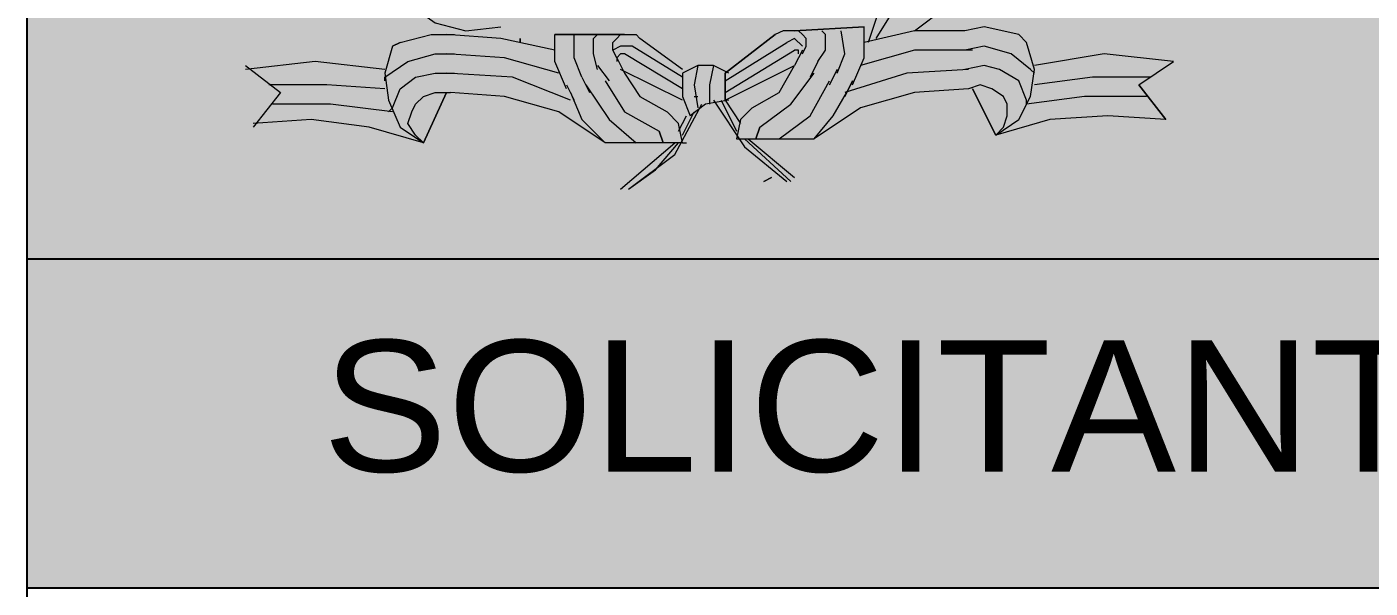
# Model space of a CAD drawing. Header units: inches. Extents: x 13.1 to 77.9, y 9.9 to 37.9.
# Drawn here: x 57.357 to 58.828, y 34.551 to 35.166 of the extents above; entities that cross this region are included whole.
import ezdxf

# ---------------------------------------------------------------- set-up
doc = ezdxf.new("R2010")
doc.units = ezdxf.units.IN
doc.header["$MEASUREMENT"] = 0
for name, color, linetype, lineweight in [('F_H', 253, 'Continuous', 13), ('F_NUEVA', 43, 'Continuous', 25), ('F_TEXT', 250, 'Continuous', 13)]:
    doc.layers.add(name, color=color, linetype=linetype, lineweight=lineweight)
doc.layers.add('F_Layer01', color=7, linetype='Continuous')
doc.styles.add('ARIAL', font='arial.ttf', dxfattribs={"height": 0.2})

# ---------------------------------------------------------------- blocks, each defined once
blk = doc.blocks.new('block 274')
at = {"layer": 'F_Layer01', "color": 18, "lineweight": 9, "true_color": 0x000000}
for points in [[(1.8662, -1.6764), (1.8323, -1.7018), (1.8111, -1.7357), (1.7984, -1.7738)], [(1.8662, -1.6764), (1.8323, -1.7018), (1.8111, -1.7357), (1.7984, -1.7738)], [(1.2693, -1.7018), (1.2947, -1.7314), (1.3243, -1.7526), (1.3582, -1.7611), (1.3963, -1.7568)], [(1.2693, -1.7018), (1.2947, -1.7314), (1.3243, -1.7526), (1.3582, -1.7611), (1.3963, -1.7568)], [(1.9043, -1.7018), (1.8619, -1.7103), (1.8281, -1.7357), (1.8069, -1.7695)], [(1.9043, -1.7018), (1.8619, -1.7103), (1.8281, -1.7357), (1.8069, -1.7695)], [(1.8492, -1.7611), (1.8831, -1.7357), (1.9043, -1.7018)], [(1.8492, -1.7611), (1.8831, -1.7357), (1.9043, -1.7018)], [(1.7265, -1.7865), (1.7307, -1.778), (1.7307, -1.7695), (1.7265, -1.7653), (1.7222, -1.7611), (1.7138, -1.7611), (1.7053, -1.7611), (1.6968, -1.7653)], [(1.7265, -1.7865), (1.7307, -1.778), (1.7307, -1.7695), (1.7265, -1.7653), (1.7222, -1.7611), (1.7138, -1.7611), (1.7053, -1.7611), (1.6968, -1.7653)], [(1.7434, -1.7949), (1.7519, -1.7822), (1.7519, -1.7653), (1.7476, -1.7611)], [(1.7434, -1.7949), (1.7519, -1.7822), (1.7519, -1.7653), (1.7476, -1.7611)], [(1.7646, -1.8076), (1.773, -1.7865), (1.7688, -1.7611)], [(1.7646, -1.8076), (1.773, -1.7865), (1.7688, -1.7611)], [(1.7815, -1.8203), (1.7942, -1.7907), (1.7942, -1.7568)], [(1.7815, -1.8203), (1.7942, -1.7907), (1.7942, -1.7568)], [(1.9043, -1.7611), (1.8492, -1.7611), (1.7942, -1.7738)], [(1.9043, -1.7611), (1.8492, -1.7611), (1.7942, -1.7738)], [(1.9635, -1.7653), (1.9254, -1.7568), (1.9043, -1.7611)], [(1.9635, -1.7653), (1.9254, -1.7568), (1.9043, -1.7611)], [(1.2777, -1.778), (1.2693, -1.8076), (1.2735, -1.8373), (1.2862, -1.8669), (1.3116, -1.8838)], [(1.2777, -1.778), (1.2693, -1.8076), (1.2735, -1.8373), (1.2862, -1.8669), (1.3116, -1.8838)], [(1.2862, -1.7738), (1.3201, -1.7653), (1.3455, -1.7653)], [(1.4555, -1.7822), (1.3963, -1.7695), (1.337, -1.7653)], [(1.4555, -1.7822), (1.3963, -1.7695), (1.337, -1.7653)], [(1.4682, -1.8246), (1.4555, -1.7949), (1.4555, -1.7653)], [(1.4682, -1.8246), (1.4555, -1.7949), (1.4555, -1.7653)], [(1.4852, -1.8119), (1.4767, -1.7907), (1.4767, -1.7653)], [(1.4852, -1.8119), (1.4767, -1.7907), (1.4767, -1.7653)], [(1.5021, -1.8034), (1.4979, -1.7865), (1.4979, -1.7695), (1.5021, -1.7653)], [(1.5021, -1.8034), (1.4979, -1.7865), (1.4979, -1.7695), (1.5021, -1.7653)], [(1.5233, -1.7907), (1.519, -1.7822), (1.519, -1.7738), (1.5233, -1.7695), (1.5275, -1.7653), (1.536, -1.7653), (1.5444, -1.7653), (1.5487, -1.7695)], [(1.5233, -1.7907), (1.519, -1.7822), (1.519, -1.7738), (1.5233, -1.7695), (1.5275, -1.7653), (1.536, -1.7653), (1.5444, -1.7653), (1.5487, -1.7695)], [(1.5402, -1.778), (1.5275, -1.778), (1.519, -1.7822)], [(1.5402, -1.778), (1.5275, -1.778), (1.519, -1.7822)], [(1.5952, -1.8119), (1.5402, -1.778)], [(1.5952, -1.8119), (1.5402, -1.778)], [(1.5952, -1.8034), (1.5487, -1.7695)], [(1.5952, -1.8034), (1.5487, -1.7695)], [(1.6418, -1.8161), (1.7095, -1.7738)], [(1.6418, -1.8161), (1.7095, -1.7738)], [(1.7265, -1.778), (1.718, -1.7695), (1.7095, -1.7738)], [(1.7265, -1.778), (1.718, -1.7695), (1.7095, -1.7738)], [(1.9805, -1.8076), (1.9762, -1.8034), (1.9551, -1.7865), (1.9254, -1.778), (1.9043, -1.7822)], [(1.9805, -1.8076), (1.9762, -1.8034), (1.9551, -1.7865), (1.9254, -1.778), (1.9043, -1.7822)], [(1.9381, -1.8754), (1.9635, -1.8584), (1.9762, -1.833), (1.9805, -1.8034), (1.972, -1.7738)], [(2.1244, -1.8584), (2.0609, -1.8542), (1.9974, -1.8584), (1.9381, -1.8754), (1.9635, -1.8584), (1.9762, -1.833), (1.9805, -1.8034), (1.972, -1.7738)], [(1.2693, -1.8161), (1.2693, -1.8119), (1.2947, -1.7949), (1.3243, -1.7865), (1.3455, -1.7865)], [(1.2693, -1.8161), (1.2693, -1.8119), (1.2947, -1.7949), (1.3243, -1.7865), (1.3455, -1.7865)], [(1.4598, -1.8076), (1.4005, -1.7907), (1.337, -1.7865)], [(1.4598, -1.8076), (1.4005, -1.7907), (1.337, -1.7865)], [(1.5317, -1.7865), (1.5275, -1.7865), (1.5233, -1.7907), (1.5233, -1.7949)], [(1.5317, -1.7865), (1.5275, -1.7865), (1.5233, -1.7907), (1.5233, -1.7949)], [(1.5233, -1.7907), (1.5317, -1.8076)], [(1.5233, -1.7907), (1.5317, -1.8076)], [(1.5952, -1.8246), (1.5317, -1.7865)], [(1.5952, -1.8246), (1.5317, -1.7865)], [(1.6418, -1.8288), (1.718, -1.7822)], [(1.6418, -1.8288), (1.718, -1.7822)], [(1.7222, -1.7865), (1.7222, -1.7822), (1.718, -1.7822)], [(1.7222, -1.7865), (1.7222, -1.7822), (1.718, -1.7822)], [(1.7265, -1.7822), (1.718, -1.7992)], [(1.7265, -1.7822), (1.718, -1.7992)], [(1.9127, -1.7822), (1.8492, -1.7822), (1.79, -1.7992)], [(1.9127, -1.7822), (1.8492, -1.7822), (1.79, -1.7992)], [(2.0948, -1.8203), (2.1329, -1.7949), (2.0567, -1.7865), (1.9805, -1.7992)], [(2.0948, -1.8203), (2.1329, -1.7949), (2.0567, -1.7865), (1.9805, -1.7992)], [(1.2693, -1.8034), (1.1931, -1.7949), (1.1169, -1.8034)], [(1.2693, -1.8034), (1.1931, -1.7949), (1.1169, -1.8034)], [(1.1169, -1.7992), (1.155, -1.8288), (1.1253, -1.8669)], [(1.1169, -1.7992), (1.155, -1.8288), (1.1253, -1.8669)], [(1.2735, -1.85), (1.2777, -1.8457), (1.2862, -1.8246), (1.3031, -1.8119), (1.3243, -1.8076), (1.3455, -1.8076)], [(1.2735, -1.85), (1.2777, -1.8457), (1.2862, -1.8246), (1.3031, -1.8119), (1.3243, -1.8076), (1.3455, -1.8076)], [(1.4725, -1.8373), (1.409, -1.8119), (1.337, -1.8076)], [(1.4725, -1.8373), (1.409, -1.8119), (1.337, -1.8076)], [(1.5021, -1.7992), (1.5148, -1.8161)], [(1.5021, -1.7992), (1.5148, -1.8161)], [(1.5952, -1.8373), (1.5275, -1.8034)], [(1.5952, -1.8373), (1.5275, -1.8034)], [(1.5317, -1.8076), (1.5487, -1.833), (1.5783, -1.85)], [(1.5317, -1.8076), (1.5487, -1.833), (1.5783, -1.85)], [(1.646, -1.8076), (1.6291, -1.7992), (1.6122, -1.7992), (1.5952, -1.8076)], [(1.646, -1.8076), (1.6291, -1.7992), (1.6122, -1.7992), (1.5952, -1.8076)], [(1.5952, -1.8076), (1.5952, -1.833), (1.6037, -1.8542)], [(1.5952, -1.8076), (1.5952, -1.833), (1.6037, -1.8542)], [(1.6122, -1.7992), (1.6079, -1.8203), (1.6122, -1.8457)], [(1.6122, -1.7992), (1.6079, -1.8203), (1.6122, -1.8457)], [(1.6291, -1.7992), (1.6249, -1.8203), (1.6249, -1.8415)], [(1.6291, -1.7992), (1.6249, -1.8203), (1.6249, -1.8415)], [(1.6418, -1.8373), (1.718, -1.7992)], [(1.6418, -1.8373), (1.718, -1.7992)], [(1.6714, -1.8457), (1.7011, -1.8288), (1.718, -1.7992)], [(1.6714, -1.8457), (1.7011, -1.8288), (1.718, -1.7992)], [(1.6799, -1.8669), (1.7138, -1.8415), (1.7392, -1.8076)], [(1.6799, -1.8669), (1.7138, -1.8415), (1.7392, -1.8076)], [(1.7434, -1.7949), (1.7349, -1.8119)], [(1.7434, -1.7949), (1.7349, -1.8119)], [(1.9085, -1.8034), (1.8408, -1.8076), (1.773, -1.8288)], [(1.9085, -1.8034), (1.8408, -1.8076), (1.773, -1.8288)], [(1.972, -1.8415), (1.972, -1.8373), (1.9635, -1.8161), (1.9424, -1.8034), (1.9254, -1.7992), (1.9043, -1.8034)], [(1.972, -1.8415), (1.972, -1.8373), (1.9635, -1.8161), (1.9424, -1.8034), (1.9254, -1.7992), (1.9043, -1.8034)], [(1.2693, -1.8246), (1.2058, -1.8203), (1.1423, -1.8203)], [(1.2693, -1.8246), (1.2058, -1.8203), (1.1423, -1.8203)], [(1.4682, -1.8203), (1.4767, -1.8373)], [(1.4682, -1.8203), (1.4767, -1.8373)], [(1.4852, -1.8119), (1.4936, -1.8288)], [(1.4852, -1.8119), (1.4936, -1.8288)], [(1.4894, -1.8203), (1.5148, -1.8584), (1.5444, -1.8838)], [(1.4894, -1.8203), (1.5148, -1.8584), (1.5444, -1.8838)], [(1.5106, -1.8161), (1.5317, -1.85), (1.5698, -1.8711)], [(1.5106, -1.8161), (1.5317, -1.85), (1.5698, -1.8711)], [(1.7011, -1.8796), (1.7349, -1.8542), (1.7561, -1.8161)], [(1.7011, -1.8796), (1.7349, -1.8542), (1.7561, -1.8161)], [(1.9381, -1.8754), (1.9466, -1.8669), (1.9508, -1.8542), (1.9508, -1.8415), (1.9466, -1.833), (1.9339, -1.8246), (1.9212, -1.8203), (1.9085, -1.8246)], [(1.9381, -1.8754), (1.9466, -1.8669), (1.9508, -1.8542), (1.9508, -1.8415), (1.9466, -1.833), (1.9339, -1.8246), (1.9212, -1.8203), (1.9085, -1.8246)], [(2.1075, -1.8119), (2.044, -1.8119), (1.9805, -1.8203)], [(2.1075, -1.8119), (2.044, -1.8119), (1.9805, -1.8203)], [(1.337, -1.8288), (1.3116, -1.8838), (1.3031, -1.8754), (1.2947, -1.8627), (1.2989, -1.85), (1.3031, -1.8415), (1.3116, -1.833), (1.3243, -1.8288), (1.3412, -1.8288)], [(1.3116, -1.8838), (1.3031, -1.8754), (1.2947, -1.8627), (1.2989, -1.85), (1.3031, -1.8415), (1.3116, -1.833), (1.3243, -1.8288), (1.3412, -1.8288)], [(1.3116, -1.8838), (1.337, -1.8288)], [(1.5106, -1.8838), (1.4598, -1.85), (1.4005, -1.833), (1.3412, -1.8288)], [(1.5106, -1.8838), (1.4598, -1.85), (1.4005, -1.833), (1.3412, -1.8288)], [(1.4725, -1.8288), (1.4852, -1.8584), (1.5106, -1.8838)], [(1.4725, -1.8288), (1.4852, -1.8584), (1.5106, -1.8838)], [(1.646, -1.8373), (1.6206, -1.8415), (1.6037, -1.8542)], [(1.646, -1.8373), (1.6206, -1.8415), (1.6037, -1.8542)], [(1.6079, -1.833), (1.6122, -1.833)], [(1.6291, -1.8373), (1.663, -1.8881), (1.7095, -1.9262)], [(1.6291, -1.8373), (1.663, -1.8881), (1.7095, -1.9262)], [(1.6376, -1.8373), (1.6545, -1.8711)], [(1.6376, -1.8373), (1.6545, -1.8711)], [(1.6418, -1.8373), (1.6587, -1.8627)], [(1.6418, -1.8373), (1.6587, -1.8627)], [(1.7392, -1.8796), (1.7603, -1.8542), (1.7773, -1.8246)], [(1.7392, -1.8796), (1.7603, -1.8542), (1.7773, -1.8246)], [(1.9085, -1.8246), (1.8492, -1.8288), (1.79, -1.8457), (1.7392, -1.8796)], [(1.9085, -1.8246), (1.8492, -1.8288), (1.79, -1.8457), (1.7392, -1.8796)], [(2.1032, -1.833), (2.0355, -1.833), (1.972, -1.8415)], [(2.1032, -1.833), (2.0355, -1.833), (1.972, -1.8415)], [(1.2777, -1.85), (1.21, -1.8415), (1.1465, -1.8415)], [(1.2777, -1.85), (1.21, -1.8415), (1.1465, -1.8415)], [(1.536, -1.9346), (1.5868, -1.8965), (1.6164, -1.8415)], [(1.536, -1.9346), (1.5868, -1.8965), (1.6164, -1.8415)], [(1.5952, -1.8838), (1.591, -1.8627), (1.5783, -1.85)], [(1.5952, -1.8838), (1.591, -1.8627), (1.5783, -1.85)], [(1.5952, -1.8754), (1.6079, -1.85)], [(1.5952, -1.8754), (1.6079, -1.85)], [(1.6714, -1.8457), (1.6587, -1.8584), (1.6545, -1.8796)], [(1.6714, -1.8457), (1.6587, -1.8584), (1.6545, -1.8796)], [(1.3116, -1.8838), (1.2523, -1.8669), (1.1888, -1.8584), (1.1253, -1.8627)], [(1.3116, -1.8838), (1.2523, -1.8669), (1.1888, -1.8584), (1.1253, -1.8627)], [(1.591, -1.8711), (1.5995, -1.8542)], [(1.591, -1.8711), (1.5995, -1.8542)], [(2.1244, -1.8584), (2.0609, -1.8542), (1.9974, -1.8584), (1.9381, -1.8754)], [(1.6545, -1.8796), (1.6587, -1.8796)], [(1.6545, -1.8796), (1.7392, -1.8796)], [(1.6545, -1.8796), (1.7392, -1.8796)], [(1.663, -1.8796), (1.7138, -1.9262)], [(1.663, -1.8796), (1.7138, -1.9262)], [(1.6672, -1.8796), (1.718, -1.9219)], [(1.6672, -1.8796), (1.718, -1.9219)], [(1.5952, -1.8838), (1.5106, -1.8838)], [(1.5952, -1.8838), (1.5106, -1.8838)], [(1.5275, -1.9346), (1.5868, -1.8838)], [(1.5275, -1.9346), (1.5868, -1.8838)], [(1.536, -1.9346), (1.5656, -1.9135), (1.591, -1.8838)], [(1.536, -1.9346), (1.5656, -1.9135), (1.591, -1.8838)], [(1.5952, -1.8838), (1.5995, -1.8838)], [(1.5952, -1.8838), (1.5995, -1.8838)]]:
    blk.add_lwpolyline(points, dxfattribs=at)
for points, knots in [([(1.718, -1.7611), (1.718, -1.7611), (1.7942, -1.7568), (1.7942, -1.7568), (1.7942, -1.7568), (1.718, -1.7611), (1.718, -1.7611)], [0, 0, 0, 0, 1, 1, 1, 2, 2, 2, 2]), ([(1.2862, -1.7738), (1.2862, -1.7738), (1.2777, -1.778), (1.2777, -1.778), (1.2777, -1.778), (1.2862, -1.7738), (1.2862, -1.7738), (1.2862, -1.7738), (1.3201, -1.7653), (1.3201, -1.7653), (1.3201, -1.7653), (1.3455, -1.7653), (1.3455, -1.7653)], [0, 0, 0, 0, 1, 1, 1, 2, 2, 2, 3, 3, 3, 4, 4, 4, 4]), ([(1.4174, -1.7738), (1.4174, -1.7738), (1.4174, -1.7695), (1.4174, -1.7695), (1.4174, -1.7695), (1.4174, -1.7738), (1.4174, -1.7738)], [0, 0, 0, 0, 1, 1, 1, 2, 2, 2, 2]), ([(1.5317, -1.7653), (1.5317, -1.7653), (1.4555, -1.7653), (1.4555, -1.7653), (1.4555, -1.7653), (1.5317, -1.7653), (1.5317, -1.7653)], [0, 0, 0, 0, 1, 1, 1, 2, 2, 2, 2]), ([(1.6418, -1.8076), (1.6418, -1.8076), (1.6968, -1.7653), (1.6968, -1.7653), (1.6968, -1.7653), (1.6418, -1.8076), (1.6418, -1.8076)], [0, 0, 0, 0, 1, 1, 1, 2, 2, 2, 2]), ([(1.9635, -1.7653), (1.9635, -1.7653), (1.972, -1.7738), (1.972, -1.7738), (1.972, -1.7738), (1.9635, -1.7653), (1.9635, -1.7653)], [0, 0, 0, 0, 1, 1, 1, 2, 2, 2, 2]), ([(1.6418, -1.8076), (1.6418, -1.8076), (1.6418, -1.8373), (1.6418, -1.8373), (1.6418, -1.8373), (1.6418, -1.8076), (1.6418, -1.8076)], [0, 0, 0, 0, 1, 1, 1, 2, 2, 2, 2]), ([(1.7646, -1.8034), (1.7646, -1.8034), (1.7561, -1.8203), (1.7561, -1.8203), (1.7561, -1.8203), (1.7646, -1.8034), (1.7646, -1.8034)], [0, 0, 0, 0, 1, 1, 1, 2, 2, 2, 2]), ([(1.7815, -1.8161), (1.7815, -1.8161), (1.773, -1.833), (1.773, -1.833), (1.773, -1.833), (1.7815, -1.8161), (1.7815, -1.8161)], [0, 0, 0, 0, 1, 1, 1, 2, 2, 2, 2]), ([(2.0948, -1.8203), (2.0948, -1.8203), (2.1244, -1.8584), (2.1244, -1.8584), (2.1244, -1.8584), (2.0948, -1.8203), (2.0948, -1.8203)], [0, 0, 0, 0, 1, 1, 1, 2, 2, 2, 2]), ([(1.9381, -1.8754), (1.9381, -1.8754), (1.9127, -1.8246), (1.9127, -1.8246), (1.9127, -1.8246), (1.9381, -1.8754), (1.9381, -1.8754)], [0, 0, 0, 0, 1, 1, 1, 2, 2, 2, 2]), ([(1.6799, -1.8669), (1.6799, -1.8669), (1.6757, -1.8796), (1.6757, -1.8796), (1.6757, -1.8796), (1.6799, -1.8669), (1.6799, -1.8669)], [0, 0, 0, 0, 1, 1, 1, 2, 2, 2, 2]), ([(1.5741, -1.8838), (1.5741, -1.8838), (1.5698, -1.8711), (1.5698, -1.8711), (1.5698, -1.8711), (1.5741, -1.8838), (1.5741, -1.8838)], [0, 0, 0, 0, 1, 1, 1, 2, 2, 2, 2]), ([(1.6926, -1.9219), (1.6926, -1.9219), (1.6841, -1.9262), (1.6841, -1.9262), (1.6841, -1.9262), (1.6926, -1.9219), (1.6926, -1.9219)], [0, 0, 0, 0, 1, 1, 1, 2, 2, 2, 2])]:
    blk.add_open_spline(points, degree=3, knots=knots, dxfattribs=at)

msp = doc.modelspace()

# ---------------------------------------------------------------- hatches: boundary and pattern name
at = {"layer": 'F_H'}
msp.add_hatch(color=256, dxfattribs=at).paths.add_polyline_path([(73.1571, 34.5512), (73.1571, 34.9122), (57.3571, 34.9122), (57.3571, 34.5512)])
at = {"layer": 'F_Layer01', "true_color": 0xc5483d}
h = msp.add_hatch(color=15, dxfattribs=at)
h.dxf.hatch_style = 2
h.paths.add_polyline_path([(69.7327, 34.9122), (57.3571, 34.9122), (57.3571, 36.3515), (69.7327, 36.3515)])

# ---------------------------------------------------------------- linework, layer by layer
at = {"layer": 'F_Layer01', "lineweight": 0}
msp.add_lwpolyline([(69.7327, 34.9122), (57.3571, 34.9122), (57.3571, 36.3515), (69.7327, 36.3515), (69.7327, 34.9122)], close=True, dxfattribs=at)
at = {"layer": 'F_NUEVA', "color": 7}
for p, q in [((57.3571, 36.3515), (57.3571, 11.3515)), ((57.3571, 34.9122), (73.1571, 34.9122)), ((73.1571, 34.5512), (57.3571, 34.5512))]:
    msp.add_line(p, q, dxfattribs=at)

# ---------------------------------------------------------------- block references
at = {"layer": 'F_Layer01'}
msp.add_blockref('block 274', (56.4796, 36.923), dxfattribs=at)

# ---------------------------------------------------------------- texts
at = {"layer": 'F_TEXT', "color": 7, "style": 'ARIAL', "width": 1.02}
msp.add_text('SOLICITANTE (S) (PROPIETARIO / APODERADO)', height=0.143932, dxfattribs=at).set_placement((57.6807, 34.6789))

doc.saveas('drawing.dxf')
